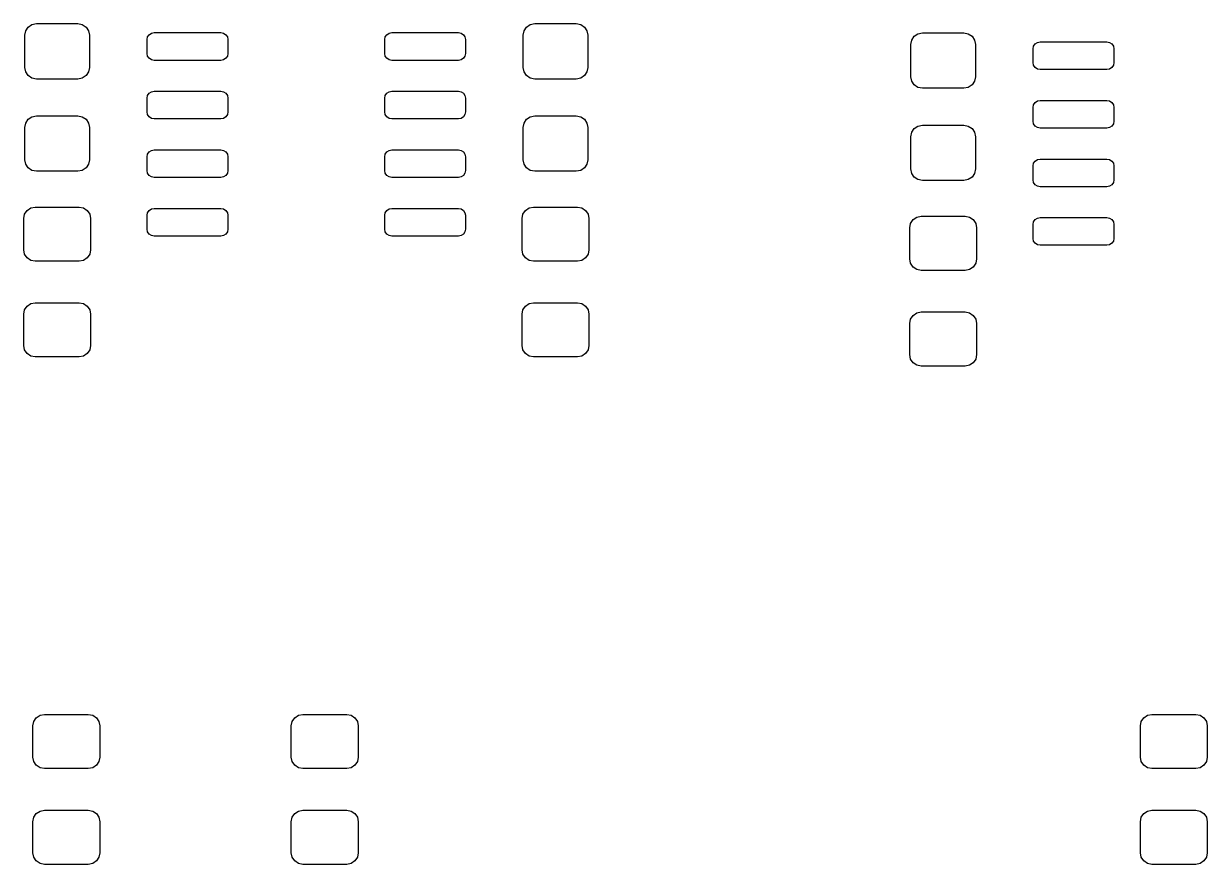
# Model space of a CAD drawing. Extents: x 124.4 to 176.5, y -117.9 to -78.3.
# Drawn here: x 124.47 to 150.12, y -115.02 to -96.8 of the extents above; entities that cross this region are included whole.
import ezdxf

# ---------------------------------------------------------------- set-up
doc = ezdxf.new("R2010")
doc.units = 0
doc.layers.add('BLACK', color=7, linetype='CONTINUOUS')

msp = doc.modelspace()

# ---------------------------------------------------------------- linework, layer by layer
at = {"layer": 'BLACK', "linetype": 'CONTINUOUS'}
for p, q in [((124.5, -97.05), (124.51903, -96.954329)), ((124.51903, -96.954329), (124.573223, -96.873223)), ((124.573223, -96.873223), (124.654329, -96.81903)), ((124.654329, -96.81903), (124.75, -96.8)), ((124.75, -96.8), (125.65, -96.8)), ((125.65, -96.8), (125.745671, -96.81903)), ((125.745671, -96.81903), (125.826777, -96.873223)), ((125.826777, -96.873223), (125.88097, -96.954329)), ((125.88097, -96.954329), (125.9, -97.05)), ((135.3, -97.05), (135.31903, -96.954329)), ((135.31903, -96.954329), (135.373223, -96.873223)), ((135.373223, -96.873223), (135.454329, -96.81903)), ((135.454329, -96.81903), (135.55, -96.8)), ((135.55, -96.8), (136.45, -96.8)), ((136.45, -96.8), (136.545671, -96.81903)), ((136.545671, -96.81903), (136.626777, -96.873223)), ((136.626777, -96.873223), (136.68097, -96.954329)), ((136.68097, -96.954329), (136.7, -97.05)), ((124.5, -97.75), (124.5, -97.05)), ((125.9, -97.05), (125.9, -97.75)), ((127.15, -97.145), (127.161418, -97.087597)), ((127.15, -97.445), (127.15, -97.145)), ((127.161418, -97.087597), (127.193934, -97.038934)), ((127.193934, -97.038934), (127.242597, -97.006418)), ((127.242597, -97.006418), (127.3, -96.995)), ((127.3, -96.995), (128.75, -96.995)), ((128.75, -96.995), (128.807403, -97.006418)), ((128.807403, -97.006418), (128.856066, -97.038934)), ((128.856066, -97.038934), (128.888582, -97.087597)), ((128.888582, -97.087597), (128.9, -97.145)), ((128.9, -97.145), (128.9, -97.445)), ((132.3, -97.145), (132.311418, -97.087597)), ((132.3, -97.445), (132.3, -97.145)), ((132.311418, -97.087597), (132.343934, -97.038934)), ((132.343934, -97.038934), (132.392597, -97.006418)), ((132.392597, -97.006418), (132.45, -96.995)), ((132.45, -96.995), (133.9, -96.995)), ((133.9, -96.995), (133.957403, -97.006418)), ((133.957403, -97.006418), (134.006066, -97.038934)), ((134.006066, -97.038934), (134.038582, -97.087597)), ((134.038582, -97.087597), (134.05, -97.145)), ((134.05, -97.145), (134.05, -97.445)), ((135.3, -97.75), (135.3, -97.05)), ((136.7, -97.05), (136.7, -97.75)), ((143.7, -97.25), (143.71903, -97.154329)), ((143.71903, -97.154329), (143.773223, -97.073223)), ((143.773223, -97.073223), (143.854329, -97.01903)), ((143.854329, -97.01903), (143.95, -97)), ((143.95, -97), (144.85, -97)), ((144.85, -97), (144.945671, -97.01903)), ((144.945671, -97.01903), (145.026777, -97.073223)), ((145.026777, -97.073223), (145.08097, -97.154329)), ((145.08097, -97.154329), (145.1, -97.25)), ((146.393934, -97.238934), (146.442597, -97.206418)), ((146.442597, -97.206418), (146.5, -97.195)), ((146.5, -97.195), (147.95, -97.195)), ((147.95, -97.195), (148.007403, -97.206418)), ((148.007403, -97.206418), (148.056066, -97.238934)), ((127.161418, -97.502403), (127.15, -97.445)), ((128.9, -97.445), (128.888582, -97.502403)), ((132.311418, -97.502403), (132.3, -97.445)), ((134.05, -97.445), (134.038582, -97.502403)), ((143.7, -97.95), (143.7, -97.25)), ((145.1, -97.25), (145.1, -97.95)), ((146.35, -97.345), (146.361418, -97.287597)), ((146.35, -97.645), (146.35, -97.345)), ((146.361418, -97.287597), (146.393934, -97.238934)), ((148.056066, -97.238934), (148.088582, -97.287597)), ((148.088582, -97.287597), (148.1, -97.345)), ((148.1, -97.345), (148.1, -97.645)), ((127.193934, -97.551066), (127.161418, -97.502403)), ((127.242597, -97.583582), (127.193934, -97.551066)), ((127.3, -97.595), (127.242597, -97.583582)), ((128.75, -97.595), (127.3, -97.595)), ((128.807403, -97.583582), (128.75, -97.595)), ((128.856066, -97.551066), (128.807403, -97.583582)), ((128.888582, -97.502403), (128.856066, -97.551066)), ((132.343934, -97.551066), (132.311418, -97.502403)), ((132.392597, -97.583582), (132.343934, -97.551066)), ((132.45, -97.595), (132.392597, -97.583582)), ((133.9, -97.595), (132.45, -97.595)), ((133.957403, -97.583582), (133.9, -97.595)), ((134.006066, -97.551066), (133.957403, -97.583582)), ((134.038582, -97.502403), (134.006066, -97.551066)), ((146.361418, -97.702403), (146.35, -97.645)), ((146.393934, -97.751066), (146.361418, -97.702403)), ((148.088582, -97.702403), (148.056066, -97.751066)), ((148.1, -97.645), (148.088582, -97.702403)), ((124.51903, -97.845671), (124.5, -97.75)), ((124.573223, -97.926777), (124.51903, -97.845671)), ((124.654329, -97.98097), (124.573223, -97.926777)), ((124.75, -98), (124.654329, -97.98097)), ((125.745671, -97.98097), (125.65, -98)), ((125.826777, -97.926777), (125.745671, -97.98097)), ((125.88097, -97.845671), (125.826777, -97.926777)), ((125.9, -97.75), (125.88097, -97.845671)), ((135.31903, -97.845671), (135.3, -97.75)), ((135.373223, -97.926777), (135.31903, -97.845671)), ((135.454329, -97.98097), (135.373223, -97.926777)), ((135.55, -98), (135.454329, -97.98097)), ((136.545671, -97.98097), (136.45, -98)), ((136.626777, -97.926777), (136.545671, -97.98097)), ((136.68097, -97.845671), (136.626777, -97.926777)), ((136.7, -97.75), (136.68097, -97.845671)), ((143.71903, -98.045671), (143.7, -97.95)), ((145.1, -97.95), (145.08097, -98.045671)), ((146.442597, -97.783582), (146.393934, -97.751066)), ((146.5, -97.795), (146.442597, -97.783582)), ((147.95, -97.795), (146.5, -97.795)), ((148.007403, -97.783582), (147.95, -97.795)), ((148.056066, -97.751066), (148.007403, -97.783582)), ((125.65, -98), (124.75, -98)), ((136.45, -98), (135.55, -98)), ((143.773223, -98.126777), (143.71903, -98.045671)), ((143.854329, -98.18097), (143.773223, -98.126777)), ((143.95, -98.2), (143.854329, -98.18097)), ((144.85, -98.2), (143.95, -98.2)), ((144.945671, -98.18097), (144.85, -98.2)), ((145.026777, -98.126777), (144.945671, -98.18097)), ((145.08097, -98.045671), (145.026777, -98.126777)), ((127.15, -98.415), (127.161418, -98.357597)), ((127.15, -98.715), (127.15, -98.415)), ((127.161418, -98.357597), (127.193934, -98.308934)), ((127.193934, -98.308934), (127.242597, -98.276418)), ((127.242597, -98.276418), (127.3, -98.265)), ((127.3, -98.265), (128.75, -98.265)), ((128.75, -98.265), (128.807403, -98.276418)), ((128.807403, -98.276418), (128.856066, -98.308934)), ((128.856066, -98.308934), (128.888582, -98.357597)), ((128.888582, -98.357597), (128.9, -98.415)), ((128.9, -98.415), (128.9, -98.715)), ((132.3, -98.415), (132.311418, -98.357597)), ((132.3, -98.715), (132.3, -98.415)), ((132.311418, -98.357597), (132.343934, -98.308934)), ((132.343934, -98.308934), (132.392597, -98.276418)), ((132.392597, -98.276418), (132.45, -98.265)), ((132.45, -98.265), (133.9, -98.265)), ((133.9, -98.265), (133.957403, -98.276418)), ((133.957403, -98.276418), (134.006066, -98.308934)), ((134.006066, -98.308934), (134.038582, -98.357597)), ((134.038582, -98.357597), (134.05, -98.415)), ((134.05, -98.415), (134.05, -98.715)), ((146.393934, -98.508934), (146.442597, -98.476418)), ((146.442597, -98.476418), (146.5, -98.465)), ((146.5, -98.465), (147.95, -98.465)), ((147.95, -98.465), (148.007403, -98.476418)), ((148.007403, -98.476418), (148.056066, -98.508934)), ((127.161418, -98.772403), (127.15, -98.715)), ((128.9, -98.715), (128.888582, -98.772403)), ((132.311418, -98.772403), (132.3, -98.715)), ((134.05, -98.715), (134.038582, -98.772403)), ((146.35, -98.615), (146.361418, -98.557597)), ((146.35, -98.915), (146.35, -98.615)), ((146.361418, -98.557597), (146.393934, -98.508934)), ((148.056066, -98.508934), (148.088582, -98.557597)), ((148.088582, -98.557597), (148.1, -98.615)), ((148.1, -98.615), (148.1, -98.915)), ((124.5, -99.05), (124.51903, -98.954329)), ((124.51903, -98.954329), (124.573223, -98.873223)), ((124.573223, -98.873223), (124.654329, -98.81903)), ((124.654329, -98.81903), (124.75, -98.8)), ((124.75, -98.8), (125.65, -98.8)), ((125.65, -98.8), (125.745671, -98.81903)), ((125.745671, -98.81903), (125.826777, -98.873223)), ((125.826777, -98.873223), (125.88097, -98.954329)), ((125.88097, -98.954329), (125.9, -99.05)), ((127.193934, -98.821066), (127.161418, -98.772403)), ((127.242597, -98.853582), (127.193934, -98.821066)), ((127.3, -98.865), (127.242597, -98.853582)), ((128.75, -98.865), (127.3, -98.865)), ((128.807403, -98.853582), (128.75, -98.865)), ((128.856066, -98.821066), (128.807403, -98.853582)), ((128.888582, -98.772403), (128.856066, -98.821066)), ((132.343934, -98.821066), (132.311418, -98.772403)), ((132.392597, -98.853582), (132.343934, -98.821066)), ((132.45, -98.865), (132.392597, -98.853582)), ((133.9, -98.865), (132.45, -98.865)), ((133.957403, -98.853582), (133.9, -98.865)), ((134.006066, -98.821066), (133.957403, -98.853582)), ((134.038582, -98.772403), (134.006066, -98.821066)), ((135.3, -99.05), (135.31903, -98.954329)), ((135.31903, -98.954329), (135.373223, -98.873223)), ((135.373223, -98.873223), (135.454329, -98.81903)), ((135.454329, -98.81903), (135.55, -98.8)), ((135.55, -98.8), (136.45, -98.8)), ((136.45, -98.8), (136.545671, -98.81903)), ((136.545671, -98.81903), (136.626777, -98.873223)), ((136.626777, -98.873223), (136.68097, -98.954329)), ((136.68097, -98.954329), (136.7, -99.05)), ((143.854329, -99.01903), (143.95, -99)), ((143.95, -99), (144.85, -99)), ((144.85, -99), (144.945671, -99.01903)), ((146.361418, -98.972403), (146.35, -98.915)), ((146.393934, -99.021066), (146.361418, -98.972403)), ((148.088582, -98.972403), (148.056066, -99.021066)), ((148.1, -98.915), (148.088582, -98.972403)), ((124.5, -99.75), (124.5, -99.05)), ((125.9, -99.05), (125.9, -99.75)), ((135.3, -99.75), (135.3, -99.05)), ((136.7, -99.05), (136.7, -99.75)), ((143.7, -99.25), (143.71903, -99.154329)), ((143.7, -99.95), (143.7, -99.25)), ((143.71903, -99.154329), (143.773223, -99.073223)), ((143.773223, -99.073223), (143.854329, -99.01903)), ((144.945671, -99.01903), (145.026777, -99.073223)), ((145.026777, -99.073223), (145.08097, -99.154329)), ((145.08097, -99.154329), (145.1, -99.25)), ((145.1, -99.25), (145.1, -99.95)), ((146.442597, -99.053582), (146.393934, -99.021066)), ((146.5, -99.065), (146.442597, -99.053582)), ((147.95, -99.065), (146.5, -99.065)), ((148.007403, -99.053582), (147.95, -99.065)), ((148.056066, -99.021066), (148.007403, -99.053582)), ((124.51903, -99.845671), (124.5, -99.75)), ((125.9, -99.75), (125.88097, -99.845671)), ((127.15, -99.685), (127.161418, -99.627597)), ((127.15, -99.985), (127.15, -99.685)), ((127.161418, -99.627597), (127.193934, -99.578934)), ((127.193934, -99.578934), (127.242597, -99.546418)), ((127.242597, -99.546418), (127.3, -99.535)), ((127.3, -99.535), (128.75, -99.535)), ((128.75, -99.535), (128.807403, -99.546418)), ((128.807403, -99.546418), (128.856066, -99.578934)), ((128.856066, -99.578934), (128.888582, -99.627597)), ((128.888582, -99.627597), (128.9, -99.685)), ((128.9, -99.685), (128.9, -99.985)), ((132.3, -99.685), (132.311418, -99.627597)), ((132.3, -99.985), (132.3, -99.685)), ((132.311418, -99.627597), (132.343934, -99.578934)), ((132.343934, -99.578934), (132.392597, -99.546418)), ((132.392597, -99.546418), (132.45, -99.535)), ((132.45, -99.535), (133.9, -99.535)), ((133.9, -99.535), (133.957403, -99.546418)), ((133.957403, -99.546418), (134.006066, -99.578934)), ((134.006066, -99.578934), (134.038582, -99.627597)), ((134.038582, -99.627597), (134.05, -99.685)), ((134.05, -99.685), (134.05, -99.985)), ((135.31903, -99.845671), (135.3, -99.75)), ((136.7, -99.75), (136.68097, -99.845671)), ((146.393934, -99.778934), (146.442597, -99.746418)), ((146.442597, -99.746418), (146.5, -99.735)), ((146.5, -99.735), (147.95, -99.735)), ((147.95, -99.735), (148.007403, -99.746418)), ((148.007403, -99.746418), (148.056066, -99.778934)), ((124.573223, -99.926777), (124.51903, -99.845671)), ((124.654329, -99.98097), (124.573223, -99.926777)), ((124.75, -100), (124.654329, -99.98097)), ((125.65, -100), (124.75, -100)), ((125.745671, -99.98097), (125.65, -100)), ((125.826777, -99.926777), (125.745671, -99.98097)), ((125.88097, -99.845671), (125.826777, -99.926777)), ((127.161418, -100.042403), (127.15, -99.985)), ((128.9, -99.985), (128.888582, -100.042403)), ((132.311418, -100.042403), (132.3, -99.985)), ((134.05, -99.985), (134.038582, -100.042403)), ((135.373223, -99.926777), (135.31903, -99.845671)), ((135.454329, -99.98097), (135.373223, -99.926777)), ((135.55, -100), (135.454329, -99.98097)), ((136.45, -100), (135.55, -100)), ((136.545671, -99.98097), (136.45, -100)), ((136.626777, -99.926777), (136.545671, -99.98097)), ((136.68097, -99.845671), (136.626777, -99.926777)), ((143.71903, -100.045671), (143.7, -99.95)), ((145.1, -99.95), (145.08097, -100.045671)), ((146.35, -99.885), (146.361418, -99.827597)), ((146.35, -100.185), (146.35, -99.885)), ((146.361418, -99.827597), (146.393934, -99.778934)), ((148.056066, -99.778934), (148.088582, -99.827597)), ((148.088582, -99.827597), (148.1, -99.885)), ((148.1, -99.885), (148.1, -100.185)), ((127.193934, -100.091066), (127.161418, -100.042403)), ((127.242597, -100.123582), (127.193934, -100.091066)), ((127.3, -100.135), (127.242597, -100.123582)), ((128.75, -100.135), (127.3, -100.135)), ((128.807403, -100.123582), (128.75, -100.135)), ((128.856066, -100.091066), (128.807403, -100.123582)), ((128.888582, -100.042403), (128.856066, -100.091066)), ((132.343934, -100.091066), (132.311418, -100.042403)), ((132.392597, -100.123582), (132.343934, -100.091066)), ((132.45, -100.135), (132.392597, -100.123582)), ((133.9, -100.135), (132.45, -100.135)), ((133.957403, -100.123582), (133.9, -100.135)), ((134.006066, -100.091066), (133.957403, -100.123582)), ((134.038582, -100.042403), (134.006066, -100.091066)), ((143.773223, -100.126777), (143.71903, -100.045671)), ((143.854329, -100.18097), (143.773223, -100.126777)), ((143.95, -100.2), (143.854329, -100.18097)), ((144.85, -100.2), (143.95, -100.2)), ((144.945671, -100.18097), (144.85, -100.2)), ((145.026777, -100.126777), (144.945671, -100.18097)), ((145.08097, -100.045671), (145.026777, -100.126777)), ((146.361418, -100.242403), (146.35, -100.185)), ((146.393934, -100.291066), (146.361418, -100.242403)), ((146.442597, -100.323582), (146.393934, -100.291066)), ((148.056066, -100.291066), (148.007403, -100.323582)), ((148.088582, -100.242403), (148.056066, -100.291066)), ((148.1, -100.185), (148.088582, -100.242403)), ((146.5, -100.335), (146.442597, -100.323582)), ((147.95, -100.335), (146.5, -100.335)), ((148.007403, -100.323582), (147.95, -100.335)), ((124.548223, -100.848223), (124.629329, -100.79403)), ((124.629329, -100.79403), (124.725, -100.775)), ((124.725, -100.775), (125.675, -100.775)), ((125.675, -100.775), (125.770671, -100.79403)), ((125.770671, -100.79403), (125.851777, -100.848223)), ((135.348223, -100.848223), (135.429329, -100.79403)), ((135.429329, -100.79403), (135.525, -100.775)), ((135.525, -100.775), (136.475, -100.775)), ((136.475, -100.775), (136.570671, -100.79403)), ((136.570671, -100.79403), (136.651777, -100.848223)), ((124.475, -101.025), (124.49403, -100.929329)), ((124.475, -101.7), (124.475, -101.025)), ((124.49403, -100.929329), (124.548223, -100.848223)), ((125.851777, -100.848223), (125.90597, -100.929329)), ((125.90597, -100.929329), (125.925, -101.025)), ((125.925, -101.025), (125.925, -101.7)), ((127.15, -100.955), (127.161418, -100.897597)), ((127.15, -101.255), (127.15, -100.955)), ((127.161418, -100.897597), (127.193934, -100.848934)), ((127.193934, -100.848934), (127.242597, -100.816418)), ((127.242597, -100.816418), (127.3, -100.805)), ((127.3, -100.805), (128.75, -100.805)), ((128.75, -100.805), (128.807403, -100.816418)), ((128.807403, -100.816418), (128.856066, -100.848934)), ((128.856066, -100.848934), (128.888582, -100.897597)), ((128.888582, -100.897597), (128.9, -100.955)), ((128.9, -100.955), (128.9, -101.255)), ((132.3, -100.955), (132.311418, -100.897597)), ((132.3, -101.255), (132.3, -100.955)), ((132.311418, -100.897597), (132.343934, -100.848934)), ((132.343934, -100.848934), (132.392597, -100.816418)), ((132.392597, -100.816418), (132.45, -100.805)), ((132.45, -100.805), (133.9, -100.805)), ((133.9, -100.805), (133.957403, -100.816418)), ((133.957403, -100.816418), (134.006066, -100.848934)), ((134.006066, -100.848934), (134.038582, -100.897597)), ((134.038582, -100.897597), (134.05, -100.955)), ((134.05, -100.955), (134.05, -101.255)), ((135.275, -101.025), (135.29403, -100.929329)), ((135.275, -101.7), (135.275, -101.025)), ((135.29403, -100.929329), (135.348223, -100.848223)), ((136.651777, -100.848223), (136.70597, -100.929329)), ((136.70597, -100.929329), (136.725, -101.025)), ((136.725, -101.025), (136.725, -101.7)), ((143.69403, -101.129329), (143.748223, -101.048223)), ((143.748223, -101.048223), (143.829329, -100.99403)), ((143.829329, -100.99403), (143.925, -100.975)), ((143.925, -100.975), (144.875, -100.975)), ((144.875, -100.975), (144.970671, -100.99403)), ((144.970671, -100.99403), (145.051777, -101.048223)), ((145.051777, -101.048223), (145.10597, -101.129329)), ((146.361418, -101.097597), (146.393934, -101.048934)), ((146.393934, -101.048934), (146.442597, -101.016418)), ((146.442597, -101.016418), (146.5, -101.005)), ((146.5, -101.005), (147.95, -101.005)), ((147.95, -101.005), (148.007403, -101.016418)), ((148.007403, -101.016418), (148.056066, -101.048934)), ((148.056066, -101.048934), (148.088582, -101.097597)), ((127.161418, -101.312403), (127.15, -101.255)), ((127.193934, -101.361066), (127.161418, -101.312403)), ((128.888582, -101.312403), (128.856066, -101.361066)), ((128.9, -101.255), (128.888582, -101.312403)), ((132.311418, -101.312403), (132.3, -101.255)), ((132.343934, -101.361066), (132.311418, -101.312403)), ((134.038582, -101.312403), (134.006066, -101.361066)), ((134.05, -101.255), (134.038582, -101.312403)), ((143.675, -101.225), (143.69403, -101.129329)), ((143.675, -101.9), (143.675, -101.225)), ((145.10597, -101.129329), (145.125, -101.225)), ((145.125, -101.225), (145.125, -101.9)), ((146.35, -101.155), (146.361418, -101.097597)), ((146.35, -101.455), (146.35, -101.155)), ((148.088582, -101.097597), (148.1, -101.155)), ((148.1, -101.155), (148.1, -101.455)), ((127.242597, -101.393582), (127.193934, -101.361066)), ((127.3, -101.405), (127.242597, -101.393582)), ((128.75, -101.405), (127.3, -101.405)), ((128.807403, -101.393582), (128.75, -101.405)), ((128.856066, -101.361066), (128.807403, -101.393582)), ((132.392597, -101.393582), (132.343934, -101.361066)), ((132.45, -101.405), (132.392597, -101.393582)), ((133.9, -101.405), (132.45, -101.405)), ((133.957403, -101.393582), (133.9, -101.405)), ((134.006066, -101.361066), (133.957403, -101.393582)), ((146.361418, -101.512403), (146.35, -101.455)), ((146.393934, -101.561066), (146.361418, -101.512403)), ((146.442597, -101.593582), (146.393934, -101.561066)), ((148.056066, -101.561066), (148.007403, -101.593582)), ((148.088582, -101.512403), (148.056066, -101.561066)), ((148.1, -101.455), (148.088582, -101.512403)), ((124.49403, -101.795671), (124.475, -101.7)), ((124.548223, -101.876777), (124.49403, -101.795671)), ((125.90597, -101.795671), (125.851777, -101.876777)), ((125.925, -101.7), (125.90597, -101.795671)), ((135.29403, -101.795671), (135.275, -101.7)), ((135.348223, -101.876777), (135.29403, -101.795671)), ((136.70597, -101.795671), (136.651777, -101.876777)), ((136.725, -101.7), (136.70597, -101.795671)), ((146.5, -101.605), (146.442597, -101.593582)), ((147.95, -101.605), (146.5, -101.605)), ((148.007403, -101.593582), (147.95, -101.605)), ((124.629329, -101.93097), (124.548223, -101.876777)), ((124.725, -101.95), (124.629329, -101.93097)), ((125.675, -101.95), (124.725, -101.95)), ((125.770671, -101.93097), (125.675, -101.95)), ((125.851777, -101.876777), (125.770671, -101.93097)), ((135.429329, -101.93097), (135.348223, -101.876777)), ((135.525, -101.95), (135.429329, -101.93097)), ((136.475, -101.95), (135.525, -101.95)), ((136.570671, -101.93097), (136.475, -101.95)), ((136.651777, -101.876777), (136.570671, -101.93097)), ((143.69403, -101.995671), (143.675, -101.9)), ((143.748223, -102.076777), (143.69403, -101.995671)), ((143.829329, -102.13097), (143.748223, -102.076777)), ((145.051777, -102.076777), (144.970671, -102.13097)), ((145.10597, -101.995671), (145.051777, -102.076777)), ((145.125, -101.9), (145.10597, -101.995671)), ((143.925, -102.15), (143.829329, -102.13097)), ((144.875, -102.15), (143.925, -102.15)), ((144.970671, -102.13097), (144.875, -102.15)), ((124.629329, -102.86903), (124.725, -102.85)), ((124.725, -102.85), (125.675, -102.85)), ((125.675, -102.85), (125.770671, -102.86903)), ((135.429329, -102.86903), (135.525, -102.85)), ((135.525, -102.85), (136.475, -102.85)), ((136.475, -102.85), (136.570671, -102.86903)), ((124.475, -103.1), (124.49403, -103.004329)), ((124.475, -103.775), (124.475, -103.1)), ((124.49403, -103.004329), (124.548223, -102.923223)), ((124.548223, -102.923223), (124.629329, -102.86903)), ((125.770671, -102.86903), (125.851777, -102.923223)), ((125.851777, -102.923223), (125.90597, -103.004329)), ((125.90597, -103.004329), (125.925, -103.1)), ((125.925, -103.1), (125.925, -103.775)), ((135.275, -103.1), (135.29403, -103.004329)), ((135.275, -103.775), (135.275, -103.1)), ((135.29403, -103.004329), (135.348223, -102.923223)), ((135.348223, -102.923223), (135.429329, -102.86903)), ((136.570671, -102.86903), (136.651777, -102.923223)), ((136.651777, -102.923223), (136.70597, -103.004329)), ((136.70597, -103.004329), (136.725, -103.1)), ((136.725, -103.1), (136.725, -103.775)), ((143.748223, -103.123223), (143.829329, -103.06903)), ((143.829329, -103.06903), (143.925, -103.05)), ((143.925, -103.05), (144.875, -103.05)), ((144.875, -103.05), (144.970671, -103.06903)), ((144.970671, -103.06903), (145.051777, -103.123223)), ((143.675, -103.3), (143.69403, -103.204329)), ((143.675, -103.975), (143.675, -103.3)), ((143.69403, -103.204329), (143.748223, -103.123223)), ((145.051777, -103.123223), (145.10597, -103.204329)), ((145.10597, -103.204329), (145.125, -103.3)), ((145.125, -103.3), (145.125, -103.975)), ((124.49403, -103.870671), (124.475, -103.775)), ((124.548223, -103.951777), (124.49403, -103.870671)), ((125.90597, -103.870671), (125.851777, -103.951777)), ((125.925, -103.775), (125.90597, -103.870671)), ((135.29403, -103.870671), (135.275, -103.775)), ((135.348223, -103.951777), (135.29403, -103.870671)), ((136.70597, -103.870671), (136.651777, -103.951777)), ((136.725, -103.775), (136.70597, -103.870671)), ((124.629329, -104.00597), (124.548223, -103.951777)), ((124.725, -104.025), (124.629329, -104.00597)), ((125.675, -104.025), (124.725, -104.025)), ((125.770671, -104.00597), (125.675, -104.025)), ((125.851777, -103.951777), (125.770671, -104.00597)), ((135.429329, -104.00597), (135.348223, -103.951777)), ((135.525, -104.025), (135.429329, -104.00597)), ((136.475, -104.025), (135.525, -104.025)), ((136.570671, -104.00597), (136.475, -104.025)), ((136.651777, -103.951777), (136.570671, -104.00597)), ((143.69403, -104.070671), (143.675, -103.975)), ((143.748223, -104.151777), (143.69403, -104.070671)), ((145.10597, -104.070671), (145.051777, -104.151777)), ((145.125, -103.975), (145.10597, -104.070671)), ((143.829329, -104.20597), (143.748223, -104.151777)), ((143.925, -104.225), (143.829329, -104.20597)), ((144.875, -104.225), (143.925, -104.225)), ((144.970671, -104.20597), (144.875, -104.225)), ((145.051777, -104.151777), (144.970671, -104.20597)), ((124.748223, -111.848223), (124.829329, -111.79403)), ((124.829329, -111.79403), (124.925, -111.775)), ((124.925, -111.775), (125.875, -111.775)), ((125.875, -111.775), (125.970671, -111.79403)), ((125.970671, -111.79403), (126.051777, -111.848223)), ((130.348223, -111.848223), (130.429329, -111.79403)), ((130.429329, -111.79403), (130.525, -111.775)), ((130.525, -111.775), (131.475, -111.775)), ((131.475, -111.775), (131.570671, -111.79403)), ((131.570671, -111.79403), (131.651777, -111.848223)), ((148.748223, -111.848223), (148.829329, -111.79403)), ((148.829329, -111.79403), (148.925, -111.775)), ((148.925, -111.775), (149.875, -111.775)), ((149.875, -111.775), (149.970671, -111.79403)), ((149.970671, -111.79403), (150.051777, -111.848223)), ((124.675, -112.025), (124.69403, -111.929329)), ((124.675, -112.7), (124.675, -112.025)), ((124.69403, -111.929329), (124.748223, -111.848223)), ((126.051777, -111.848223), (126.10597, -111.929329)), ((126.10597, -111.929329), (126.125, -112.025)), ((126.125, -112.025), (126.125, -112.7)), ((130.275, -112.025), (130.29403, -111.929329)), ((130.275, -112.7), (130.275, -112.025)), ((130.29403, -111.929329), (130.348223, -111.848223)), ((131.651777, -111.848223), (131.70597, -111.929329)), ((131.70597, -111.929329), (131.725, -112.025)), ((131.725, -112.025), (131.725, -112.7)), ((148.675, -112.025), (148.69403, -111.929329)), ((148.675, -112.7), (148.675, -112.025)), ((148.69403, -111.929329), (148.748223, -111.848223)), ((150.051777, -111.848223), (150.10597, -111.929329)), ((150.10597, -111.929329), (150.125, -112.025)), ((150.125, -112.025), (150.125, -112.7)), ((124.69403, -112.795671), (124.675, -112.7)), ((124.748223, -112.876777), (124.69403, -112.795671)), ((126.10597, -112.795671), (126.051777, -112.876777)), ((126.125, -112.7), (126.10597, -112.795671)), ((130.29403, -112.795671), (130.275, -112.7)), ((130.348223, -112.876777), (130.29403, -112.795671)), ((131.70597, -112.795671), (131.651777, -112.876777)), ((131.725, -112.7), (131.70597, -112.795671)), ((148.69403, -112.795671), (148.675, -112.7)), ((148.748223, -112.876777), (148.69403, -112.795671)), ((150.10597, -112.795671), (150.051777, -112.876777)), ((150.125, -112.7), (150.10597, -112.795671)), ((124.829329, -112.93097), (124.748223, -112.876777)), ((124.925, -112.95), (124.829329, -112.93097)), ((125.875, -112.95), (124.925, -112.95)), ((125.970671, -112.93097), (125.875, -112.95)), ((126.051777, -112.876777), (125.970671, -112.93097)), ((130.429329, -112.93097), (130.348223, -112.876777)), ((130.525, -112.95), (130.429329, -112.93097)), ((131.475, -112.95), (130.525, -112.95)), ((131.570671, -112.93097), (131.475, -112.95)), ((131.651777, -112.876777), (131.570671, -112.93097)), ((148.829329, -112.93097), (148.748223, -112.876777)), ((148.925, -112.95), (148.829329, -112.93097)), ((149.875, -112.95), (148.925, -112.95)), ((149.970671, -112.93097), (149.875, -112.95)), ((150.051777, -112.876777), (149.970671, -112.93097)), ((124.748223, -113.923223), (124.829329, -113.86903)), ((124.829329, -113.86903), (124.925, -113.85)), ((124.925, -113.85), (125.875, -113.85)), ((125.875, -113.85), (125.970671, -113.86903)), ((125.970671, -113.86903), (126.051777, -113.923223)), ((130.348223, -113.923223), (130.429329, -113.86903)), ((130.429329, -113.86903), (130.525, -113.85)), ((130.525, -113.85), (131.475, -113.85)), ((131.475, -113.85), (131.570671, -113.86903)), ((131.570671, -113.86903), (131.651777, -113.923223)), ((148.748223, -113.923223), (148.829329, -113.86903)), ((148.829329, -113.86903), (148.925, -113.85)), ((148.925, -113.85), (149.875, -113.85)), ((149.875, -113.85), (149.970671, -113.86903)), ((149.970671, -113.86903), (150.051777, -113.923223)), ((124.675, -114.1), (124.69403, -114.004329)), ((124.675, -114.775), (124.675, -114.1)), ((124.69403, -114.004329), (124.748223, -113.923223)), ((126.051777, -113.923223), (126.10597, -114.004329)), ((126.10597, -114.004329), (126.125, -114.1)), ((126.125, -114.1), (126.125, -114.775)), ((130.275, -114.1), (130.29403, -114.004329)), ((130.275, -114.775), (130.275, -114.1)), ((130.29403, -114.004329), (130.348223, -113.923223)), ((131.651777, -113.923223), (131.70597, -114.004329)), ((131.70597, -114.004329), (131.725, -114.1)), ((131.725, -114.1), (131.725, -114.775)), ((148.675, -114.1), (148.69403, -114.004329)), ((148.675, -114.775), (148.675, -114.1)), ((148.69403, -114.004329), (148.748223, -113.923223)), ((150.051777, -113.923223), (150.10597, -114.004329)), ((150.10597, -114.004329), (150.125, -114.1)), ((150.125, -114.1), (150.125, -114.775)), ((124.69403, -114.870671), (124.675, -114.775)), ((124.748223, -114.951777), (124.69403, -114.870671)), ((126.10597, -114.870671), (126.051777, -114.951777)), ((126.125, -114.775), (126.10597, -114.870671)), ((130.29403, -114.870671), (130.275, -114.775)), ((130.348223, -114.951777), (130.29403, -114.870671)), ((131.70597, -114.870671), (131.651777, -114.951777)), ((131.725, -114.775), (131.70597, -114.870671)), ((148.69403, -114.870671), (148.675, -114.775)), ((148.748223, -114.951777), (148.69403, -114.870671)), ((150.10597, -114.870671), (150.051777, -114.951777)), ((150.125, -114.775), (150.10597, -114.870671)), ((124.829329, -115.00597), (124.748223, -114.951777)), ((124.925, -115.025), (124.829329, -115.00597)), ((125.875, -115.025), (124.925, -115.025)), ((125.970671, -115.00597), (125.875, -115.025)), ((126.051777, -114.951777), (125.970671, -115.00597)), ((130.429329, -115.00597), (130.348223, -114.951777)), ((130.525, -115.025), (130.429329, -115.00597)), ((131.475, -115.025), (130.525, -115.025)), ((131.570671, -115.00597), (131.475, -115.025)), ((131.651777, -114.951777), (131.570671, -115.00597)), ((148.829329, -115.00597), (148.748223, -114.951777)), ((148.925, -115.025), (148.829329, -115.00597)), ((149.875, -115.025), (148.925, -115.025)), ((149.970671, -115.00597), (149.875, -115.025)), ((150.051777, -114.951777), (149.970671, -115.00597))]:
    msp.add_line(p, q, dxfattribs=at)

doc.saveas('drawing.dxf')
